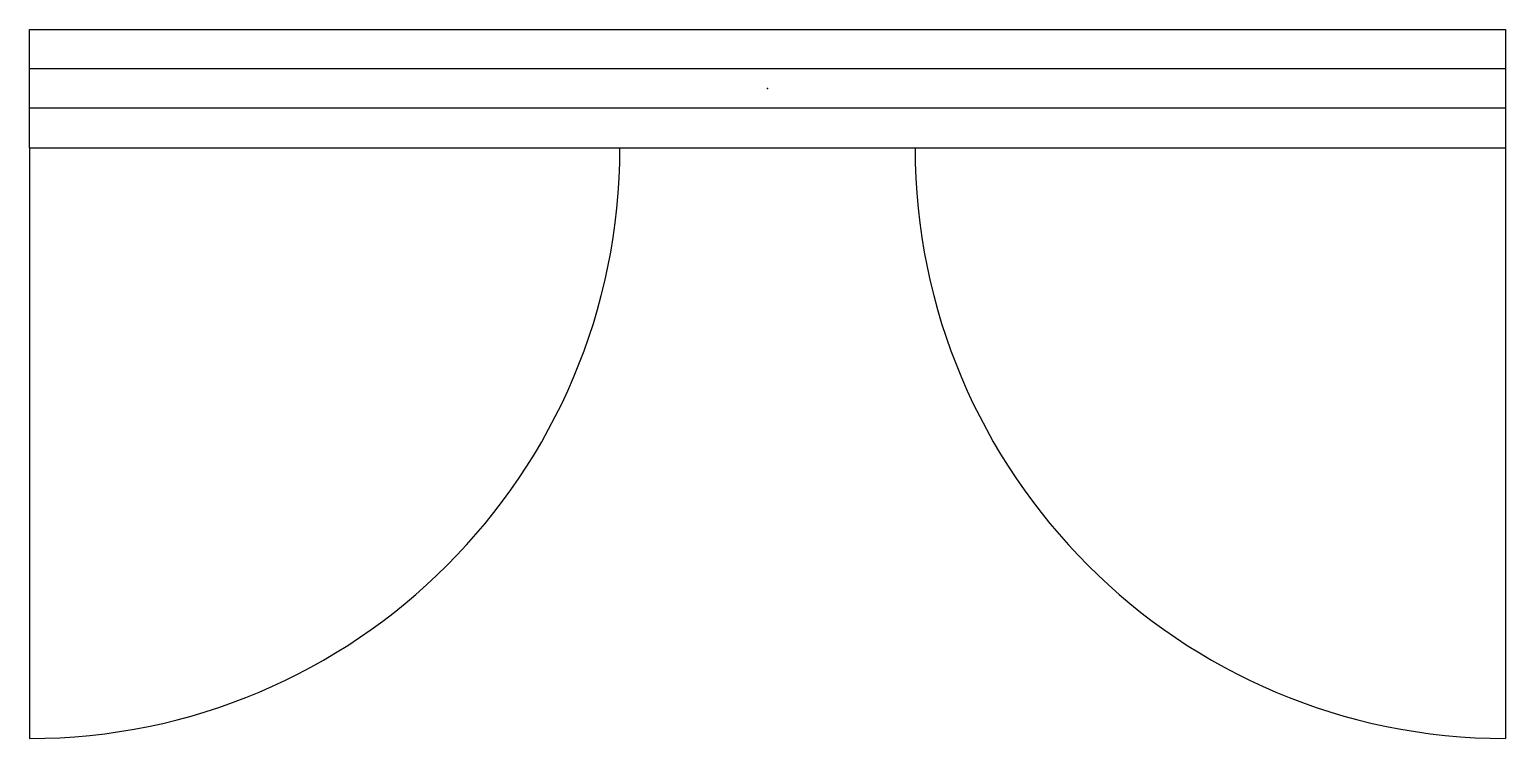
# Model space of a CAD drawing. Extents: x -1250 to 1250, y -1100 to 100.
import ezdxf

# ---------------------------------------------------------------- set-up
doc = ezdxf.new("R2010")
doc.units = 0
doc.header["$LTSCALE"] = 25
doc.layers.add('Sunac_Gridline_Glass', color=134, linetype='Continuous')
doc.layers.add('Sunac_Gridline_Glass_Open', color=134, linetype='Continuous')

msp = doc.modelspace()

# ---------------------------------------------------------------- linework, layer by layer
at = {"ltscale": 10}
msp.add_point((0, 0), dxfattribs=at)
at = {"layer": 'Sunac_Gridline_Glass'}
for p, q in [((-1250, -100), (-1250, 100)), ((-1250, 100), (1250, 100)), ((1250, 100), (1250, -100)), ((1250, 33.3), (-1250, 33.3)), ((1250, -33.3), (-1250, -33.3)), ((-1250, -100), (1250, -100))]:
    msp.add_line(p, q, dxfattribs=at)
at = {"layer": 'Sunac_Gridline_Glass_Open'}
for p, q in [((-1250, -100), (-1250, -1100)), ((1250, -100), (1250, -1100))]:
    msp.add_line(p, q, dxfattribs=at)
for centre, start, end in [((-1250, -100), 270, 0), ((1250, -100), 180, 270)]:
    msp.add_arc(centre, 1000, start, end, dxfattribs=at)

doc.saveas('drawing.dxf')
